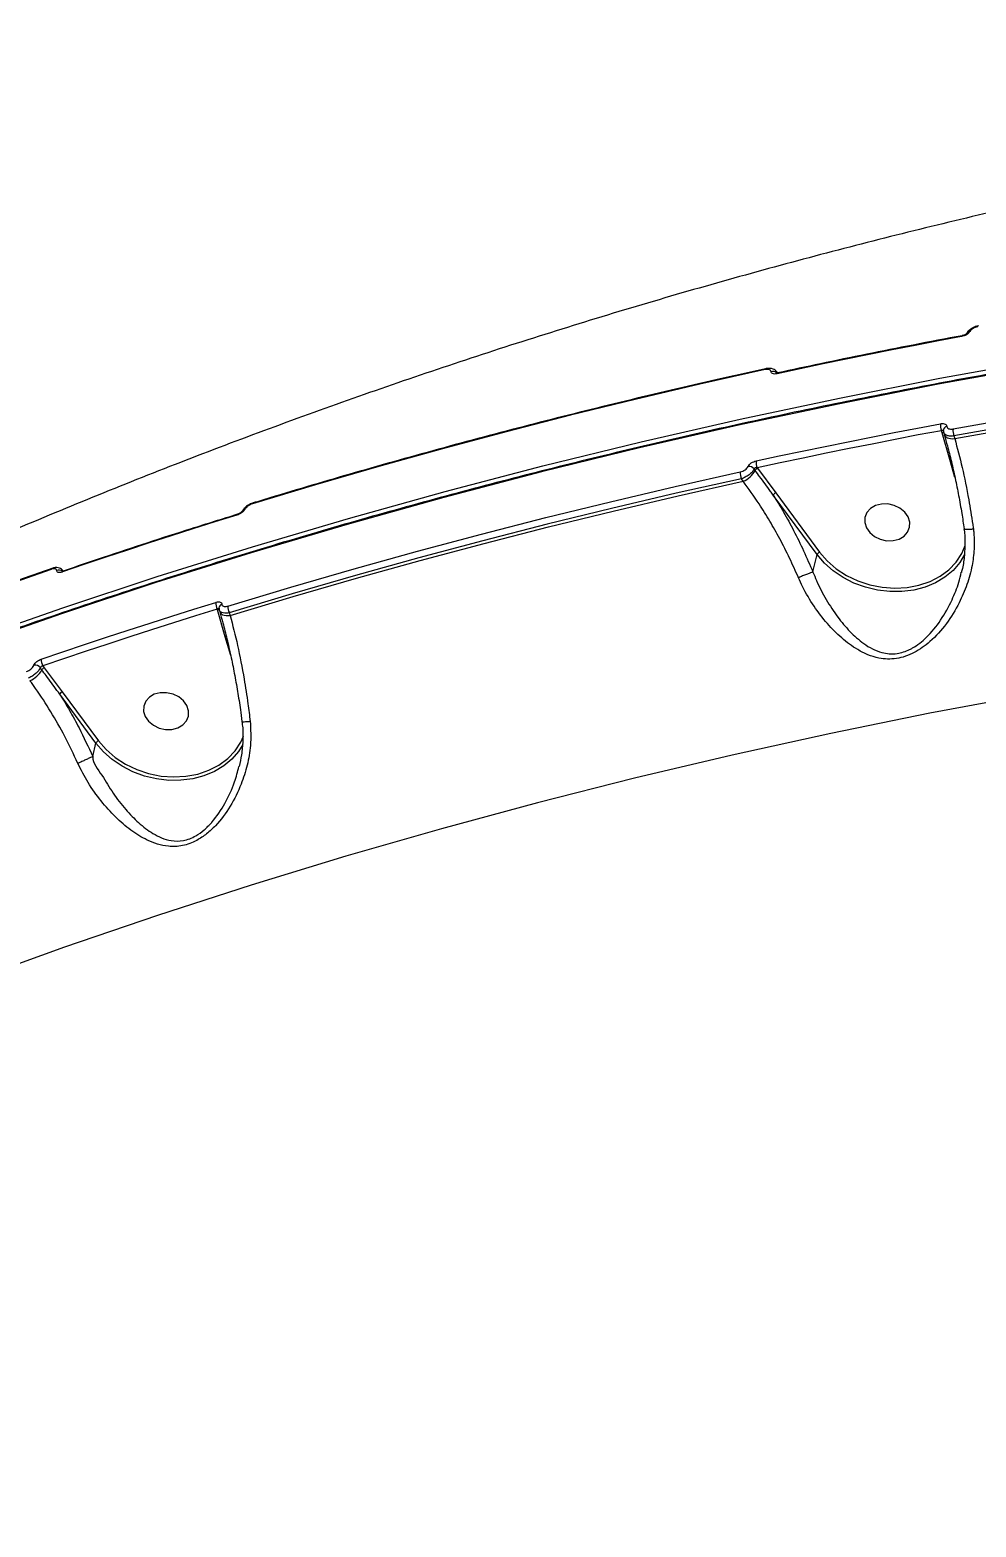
# Model space of a CAD drawing. Header units: millimetres. Extents: x -10374 to 11119, y -8221 to 9433.
# Drawn here: x -3177.2 to -2991.3, y -4716.8 to -4422.8 of the extents above; entities that cross this region are included whole.
import ezdxf

# ---------------------------------------------------------------- set-up
doc = ezdxf.new("R2010")
doc.units = ezdxf.units.MM
for name, color, linetype in [('DIKOM_ОБЪЕКТ', 7, 'Continuous'), ('DIKOM_РАЗМЕР_ЗОНА', 7, 'Continuous'), ('DIKOM_РАЗМЕР_ОБЪЕКТА', 7, 'Continuous')]:
    doc.layers.add(name, color=color, linetype=linetype)
doc.styles.add('style1', font='arial.ttf', dxfattribs={"width": 0.8})
doc.dimstyles.new('1-50', dxfattribs={"dimtxt": 300, "dimasz": 200, "dimexe": 100, "dimexo": 0, "dimgap": 100, "dimtad": 0, "dimdec": 0, "dimtxsty": 'style1', "dimcen": 0, "dimclrd": 7, "dimclre": 7, "dimadec": 1, "dimazin": 2, "dimtfac": 1, "dimtdec": 0, "dimtmove": 1, "dimatfit": 3, "dimfxl": 0, "dimlwd": 25, "dimlwe": 18, "dimarcsym": 0})

# ---------------------------------------------------------------- blocks, each defined once
blk = doc.blocks.new('*D16')
at = {"layer": 'Defpoints', "color": 0, "transparency": 16777216}
for p in [(-9045.1, 5161.67), (3694.49, 5161.67), (1813.16, -6719.94)]:
    blk.add_point(p, dxfattribs=at)
at = {"layer": 'DIKOM_РАЗМЕР_ОБЪЕКТА', "color": 7, "lineweight": 18, "transparency": 16777216}
for p, q in [((3694.49, 5161.67), (-9145.1, 5161.67)), ((1813.16, -6719.94), (-9145.1, -6719.94))]:
    blk.add_line(p, q, dxfattribs=at)
at = {"layer": 'DIKOM_РАЗМЕР_ОБЪЕКТА', "color": 7, "lineweight": 25, "transparency": 16777216}
for p, q in [((-9045.1, 4961.67), (-9045.1, -0.45)), ((-9045.1, -6519.94), (-9045.1, -1080.23))]:
    blk.add_line(p, q, dxfattribs=at)
at = {"layer": 'DIKOM_РАЗМЕР_ОБЪЕКТА', "color": 7, "transparency": 16777216}
for points in [[(-9078.43, 4961.67), (-9011.76, 4961.67), (-9045.1, 5161.67)], [(-9078.43, -6519.94), (-9011.76, -6519.94), (-9045.1, -6719.94)]]:
    blk.add_solid(points, dxfattribs=at)
at = {"layer": 'DIKOM_РАЗМЕР_ОБЪЕКТА', "color": 0, "transparency": 16777216, "insert": (-9045.1, -540.34), "char_height": 300, "attachment_point": 5, "rotation": 90, "style": 'style1'}
blk.add_mtext('11900', dxfattribs=at)
blk = doc.blocks.new('*D13')
at = {"layer": 'Defpoints', "color": 0, "transparency": 16777216}
for p in [(-10176.97, 7112.81), (3082.33, 7112.81), (2015.48, -8221.4)]:
    blk.add_point(p, dxfattribs=at)
at = {"layer": 'DIKOM_РАЗМЕР_ЗОНА', "color": 7, "lineweight": 18, "transparency": 16777216}
for p, q in [((3082.33, 7112.81), (-10276.97, 7112.81)), ((2015.48, -8221.4), (-10276.97, -8221.4))]:
    blk.add_line(p, q, dxfattribs=at)
at = {"layer": 'DIKOM_РАЗМЕР_ЗОНА', "color": 7, "lineweight": 25, "transparency": 16777216}
for p, q in [((-10176.97, 6912.81), (-10176.97, -14.41)), ((-10176.97, -8021.4), (-10176.97, -1094.19))]:
    blk.add_line(p, q, dxfattribs=at)
at = {"layer": 'DIKOM_РАЗМЕР_ЗОНА', "color": 7, "transparency": 16777216}
for points in [[(-10210.3, 6912.81), (-10143.64, 6912.81), (-10176.97, 7112.81)], [(-10210.3, -8021.4), (-10143.64, -8021.4), (-10176.97, -8221.4)]]:
    blk.add_solid(points, dxfattribs=at)
at = {"layer": 'DIKOM_РАЗМЕР_ЗОНА', "color": 0, "transparency": 16777216, "insert": (-10176.97, -554.3), "char_height": 300, "attachment_point": 5, "rotation": 90, "style": 'style1'}
blk.add_mtext('15300', dxfattribs=at)

msp = doc.modelspace()

# ---------------------------------------------------------------- linework, layer by layer
at = {"layer": 'DIKOM_ОБЪЕКТ', "color": 7, "linetype": 'Continuous', "lineweight": 15}
for p, q in [((-3030.27, -4490.24), (-3030.5, -4489.93)), ((-3030.5, -4489.94), (-3030.38, -4490.29)), ((-2997.98, -4501.93), (-2998.1, -4501.52)), ((-2996.49, -4507.15), (-2997.98, -4501.93)), ((-2997.68, -4501.84), (-2997.54, -4502.31)), ((-2997.54, -4502.31), (-2997.53, -4502.35)), ((-2995.65, -4502.55), (-2995.5, -4503.08)), ((-3034.7, -4509.33), (-3034.92, -4509.04)), ((-3034.3, -4508.81), (-3034.23, -4508.91)), ((-3034.23, -4508.91), (-3030.65, -4513.7)), ((-2995.45, -4510.7), (-2996.49, -4507.15)), ((-3037.05, -4511.45), (-3037.41, -4510.96)), ((-3022.54, -4525.84), (-3031.14, -4514.17)), ((-3030.65, -4513.7), (-3022.05, -4525.37)), ((-3023.37, -4529.26), (-3022.54, -4525.84)), ((-3172.86, -4528.57), (-3172.87, -4528.58)), ((-3170.64, -4529.05), (-3170.7, -4528.98)), ((-3140.33, -4536.67), (-3140.36, -4536.56)), ((-3138.81, -4542), (-3140.33, -4536.67)), ((-3139.98, -4536.72), (-3139.88, -4537.05)), ((-3139.88, -4537.05), (-3139.87, -4537.09)), ((-3138, -4537.28), (-3137.84, -4537.82)), ((-3137.73, -4545.65), (-3138.81, -4542)), ((-3174.82, -4548.49), (-3175.13, -4548.07)), ((-3174.62, -4547.7), (-3174.35, -4548.07)), ((-3174.35, -4548.07), (-3170.84, -4552.77)), ((-3164.2, -4562.91), (-3171.32, -4553.24)), ((-3170.84, -4552.77), (-3163.71, -4562.43)), ((-3164.83, -4565.5), (-3164.2, -4562.91))]:
    msp.add_line(p, q, dxfattribs=at)
at = {"layer": 'DIKOM_ОБЪЕКТ', "color": 7, "linetype": 'Continuous', "lineweight": 15, "flags": 128}
for points in [[(-2994.14, -4483.04), (-2998.69, -4483.9), (-3003.24, -4484.77), (-3007.77, -4485.66), (-3012.31, -4486.57), (-3016.83, -4487.49), (-3021.35, -4488.42), (-3025.86, -4489.37), (-3030.37, -4490.34)], [(-3362.39, -4621.46), (-3346, -4612.42), (-3329.38, -4603.64), (-3312.54, -4595.1), (-3295.5, -4586.83), (-3278.25, -4578.82), (-3260.79, -4571.06), (-3243.15, -4563.57), (-3225.31, -4556.35), (-3207.28, -4549.4), (-3189.08, -4542.72), (-3170.71, -4536.32), (-3152.16, -4530.18), (-3133.45, -4524.33), (-3114.59, -4518.75), (-3095.58, -4513.46), (-3076.42, -4508.44), (-3057.12, -4503.71), (-3037.68, -4499.27), (-3018.12, -4495.11), (-2998.44, -4491.24), (-2978.64, -4487.66)], [(-2995.83, -4501.19), (-2982.87, -4498.87), (-2969.87, -4496.66), (-2956.82, -4494.59), (-2943.73, -4492.63), (-2930.6, -4490.8), (-2917.43, -4489.1), (-2904.21, -4487.52), (-2890.96, -4486.07)], [(-2890.87, -4487.44), (-2904.11, -4488.89), (-2917.31, -4490.47), (-2930.48, -4492.17), (-2943.6, -4493.99), (-2956.68, -4495.95), (-2969.72, -4498.02), (-2982.71, -4500.22), (-2995.65, -4502.55)], [(-2995.5, -4503.08), (-2982.53, -4500.75), (-2969.51, -4498.54), (-2956.45, -4496.46), (-2943.34, -4494.51), (-2930.19, -4492.68), (-2917, -4490.97), (-2903.77, -4489.39), (-2890.5, -4487.94)], [(-2978.92, -4488.84), (-2998.72, -4492.42), (-3018.41, -4496.29), (-3037.97, -4500.45), (-3057.4, -4504.9), (-3076.7, -4509.62), (-3095.86, -4514.64), (-3114.88, -4519.93), (-3133.74, -4525.51), (-3152.45, -4531.36), (-3170.99, -4537.5), (-3189.37, -4543.9), (-3207.57, -4550.58), (-3225.59, -4557.53), (-3243.43, -4564.76), (-3261.08, -4572.24), (-3278.53, -4580), (-3295.78, -4588.01), (-3312.83, -4596.29), (-3329.66, -4604.82), (-3346.28, -4613.6), (-3362.68, -4622.64)], [(-3032.77, -4489.54), (-3045.56, -4492.41), (-3058.3, -4495.39), (-3070.98, -4498.5), (-3083.6, -4501.74), (-3096.15, -4505.09), (-3108.65, -4508.57), (-3121.08, -4512.16), (-3133.44, -4515.88)], [(-3034.51, -4507.46), (-3030, -4506.49), (-3025.49, -4505.54), (-3020.97, -4504.61), (-3016.45, -4503.69), (-3011.91, -4502.78), (-3007.38, -4501.89), (-3002.83, -4501.02), (-2998.28, -4500.16)], [(-2998.1, -4501.52), (-3002.65, -4502.37), (-3007.19, -4503.25), (-3011.73, -4504.14), (-3016.25, -4505.04), (-3020.78, -4505.96), (-3025.29, -4506.9), (-3029.8, -4507.85), (-3034.3, -4508.81)], [(-2997.71, -4501.65), (-2997.73, -4501.5), (-2997.73, -4501.49)], [(-2997.53, -4502.35), (-2997.52, -4502.36), (-2997.4, -4502.57), (-2997.21, -4502.75), (-2996.96, -4502.9), (-2996.65, -4503.01), (-2996.3, -4503.08), (-2995.91, -4503.1), (-2995.5, -4503.08)], [(-3138.29, -4535.95), (-3125.93, -4532.24), (-3113.5, -4528.64), (-3101.01, -4525.16), (-3088.45, -4521.81), (-3075.83, -4518.58), (-3063.15, -4515.47), (-3050.42, -4512.48), (-3037.62, -4509.62)], [(-3037.41, -4510.96), (-3050.2, -4513.82), (-3062.92, -4516.81), (-3075.59, -4519.91), (-3088.2, -4523.14), (-3100.74, -4526.5), (-3113.23, -4529.97), (-3125.65, -4533.56), (-3138, -4537.28)], [(-3137.84, -4537.82), (-3125.46, -4534.1), (-3113.02, -4530.49), (-3100.51, -4527.01), (-3087.94, -4523.65), (-3075.31, -4520.42), (-3062.61, -4517.3), (-3049.86, -4514.32), (-3037.05, -4511.45)], [(-3136.51, -4518.11), (-3140.83, -4519.45), (-3145.14, -4520.81), (-3149.44, -4522.18), (-3153.73, -4523.57), (-3158.01, -4524.97), (-3162.28, -4526.39), (-3166.55, -4527.82), (-3170.8, -4529.26)], [(-3004.66, -4518.44), (-3005.32, -4517.51), (-3006.26, -4516.73), (-3007.4, -4516.19), (-3008.65, -4515.91), (-3009.91, -4515.92), (-3011.07, -4516.23), (-3012.05, -4516.8), (-3012.76, -4517.59), (-3013.15, -4518.54), (-3013.18, -4519.56), (-3012.85, -4520.59), (-3012.19, -4521.52), (-3011.26, -4522.3), (-3010.12, -4522.84), (-3008.87, -4523.12), (-3007.61, -4523.11), (-3006.44, -4522.8), (-3005.46, -4522.23), (-3004.75, -4521.44), (-3004.37, -4520.49), (-3004.33, -4519.47), (-3004.66, -4518.44)], [(-3022.05, -4525.37), (-3020.56, -4527.08), (-3018.78, -4528.62), (-3016.75, -4529.93), (-3014.54, -4530.99), (-3012.19, -4531.78), (-3009.75, -4532.26), (-3007.29, -4532.44), (-3004.86, -4532.31), (-3002.53, -4531.87), (-3000.35, -4531.13), (-2998.37, -4530.11), (-2996.64, -4528.84), (-2995.21, -4527.33), (-2994.1, -4525.64), (-2993.42, -4524.04)], [(-2993.56, -4525.83), (-2994.52, -4527.43), (-2995.83, -4528.96), (-2997.43, -4530.28), (-2999.27, -4531.38), (-3001.32, -4532.23), (-3003.53, -4532.81), (-3005.86, -4533.1), (-3008.25, -4533.11), (-3010.65, -4532.83), (-3013.02, -4532.27), (-3015.29, -4531.44), (-3017.42, -4530.35), (-3019.37, -4529.04), (-3021.09, -4527.52), (-3022.54, -4525.84)], [(-3173, -4528.75), (-3185, -4532.95), (-3196.94, -4537.27), (-3208.79, -4541.71), (-3220.57, -4546.27), (-3232.28, -4550.93), (-3243.9, -4555.72), (-3255.44, -4560.62), (-3266.89, -4565.63)], [(-3174.94, -4546.38), (-3170.69, -4544.94), (-3166.42, -4543.51), (-3162.15, -4542.09), (-3157.87, -4540.69), (-3153.58, -4539.3), (-3149.28, -4537.93), (-3144.97, -4536.57), (-3140.65, -4535.23)], [(-3140.36, -4536.56), (-3144.67, -4537.9), (-3148.98, -4539.26), (-3153.27, -4540.63), (-3157.56, -4542.01), (-3161.84, -4543.41), (-3166.11, -4544.83), (-3170.37, -4546.26), (-3174.62, -4547.7)], [(-3140.01, -4536.53), (-3140.03, -4536.4), (-3140.04, -4536.37)], [(-3139.87, -4537.09), (-3139.87, -4537.1), (-3139.75, -4537.31), (-3139.56, -4537.5), (-3139.31, -4537.65), (-3139, -4537.76), (-3138.64, -4537.82), (-3138.25, -4537.84), (-3137.84, -4537.82)], [(-2980.85, -4553.37), (-3000.42, -4557.02), (-3019.87, -4560.97), (-3039.19, -4565.22), (-3058.38, -4569.75), (-3077.43, -4574.57), (-3096.34, -4579.68), (-3115.1, -4585.08), (-3133.7, -4590.76), (-3152.13, -4596.72), (-3170.4, -4602.96), (-3188.49, -4609.48), (-3206.41, -4616.28), (-3224.13, -4623.35), (-3241.67, -4630.7), (-3259.01, -4638.31), (-3276.14, -4646.19), (-3293.07, -4654.33)], [(-3146.32, -4555.51), (-3146.98, -4554.57), (-3147.92, -4553.8), (-3149.06, -4553.25), (-3150.31, -4552.97), (-3151.57, -4552.99), (-3152.74, -4553.29), (-3153.71, -4553.86), (-3154.43, -4554.65), (-3154.81, -4555.6), (-3154.84, -4556.63), (-3154.52, -4557.65), (-3153.86, -4558.59), (-3152.92, -4559.36), (-3151.78, -4559.91), (-3150.53, -4560.19), (-3149.27, -4560.17), (-3148.1, -4559.87), (-3147.13, -4559.3), (-3146.41, -4558.5), (-3146.03, -4557.56), (-3146, -4556.53), (-3146.32, -4555.51)], [(-3163.71, -4562.43), (-3162.22, -4564.15), (-3160.44, -4565.68), (-3158.42, -4566.99), (-3156.2, -4568.06), (-3153.85, -4568.84), (-3151.41, -4569.33), (-3148.95, -4569.51), (-3146.52, -4569.38), (-3144.19, -4568.94), (-3142.01, -4568.2), (-3140.03, -4567.18), (-3138.31, -4565.9), (-3136.87, -4564.4), (-3135.76, -4562.71), (-3135.23, -4561.51)], [(-3135.35, -4563.15), (-3136.19, -4564.5), (-3137.5, -4566.02), (-3139.09, -4567.35), (-3140.93, -4568.45), (-3142.98, -4569.29), (-3145.19, -4569.87), (-3147.52, -4570.17), (-3149.91, -4570.18), (-3152.31, -4569.9), (-3154.68, -4569.33), (-3156.95, -4568.5), (-3159.08, -4567.42), (-3161.03, -4566.1), (-3162.75, -4564.59), (-3164.2, -4562.91)]]:
    msp.add_lwpolyline(points, dxfattribs=at)
at = {"layer": 'DIKOM_ОБЪЕКТ', "color": 7, "linetype": 'Continuous', "lineweight": 15}
for centre, radius, start, end in [((-2993.93, -4483.06), 0.208, 112.7062, 175.1271), ((-2992.53, -4482.78), 0.704, 92.2428, 147.7177), ((-3032.56, -4489.56), 0.21, 114.109, 174.1806), ((-3031.23, -4491.01), 1.12, 51.0886, 107.4763), ((-3030.16, -4490.36), 0.209, 112.2966, 174.8706), ((-2995.58, -4500.5), 2.72, 172.856, 201.9586), ((-2997.89, -4502.38), 0.465, 55.4874, 101.3453), ((-2996.87, -4501.52), 0.869, 102.5105, 177.591), ((-2993.1, -4501.53), 2.75, 173.0046, 201.7668), ((-3038.89, -4507.05), 4.77, 292.613, 331.3665), ((-3035.95, -4509.84), 1.31, 37.9145, 94.9364), ((-3033.87, -4509.79), 0.95, 112.5597, 151.4533), ((-3031.95, -4507.76), 2.57, 173.3186, 204.1008), ((-2996.41, -4507.78), 0.634, 75.8856, 97.4221), ((-3035.07, -4509.9), 2.57, 173.5395, 204.2485), ((-3030.33, -4514.52), 0.877, 111.3742, 157.0662), ((-3136.29, -4518.14), 0.224, 112.7353, 172.2474), ((-3134.87, -4517.64), 0.656, 99.4221, 151.7082), ((-3133.22, -4515.91), 0.222, 113.3978, 171.8798), ((-3021.73, -4526.18), 0.876, 111.3396, 157.1008), ((-3172.76, -4528.79), 0.234, 117.7371, 170.5167), ((-3171.45, -4530.03), 1.13, 54.6299, 113.462), ((-3170.57, -4529.29), 0.229, 114.5243, 171.7359), ((-3138.45, -4535.44), 2.22, 174.6577, 210.3651), ((-3139.19, -4536.39), 0.846, 109.5366, 178.5763), ((-3140.23, -4537.11), 0.45, 54.7034, 101.9944), ((-3136.08, -4536.16), 2.22, 174.736, 210.2604), ((-3138.72, -4542.61), 0.623, 75.3395, 97.6211), ((-3176.15, -4548.88), 1.31, 38.5886, 100.6878), ((-3172.84, -4546.57), 2.11, 174.9982, 212.5521), ((-3179, -4546.21), 4.77, 292.5844, 331.3721), ((-3173.99, -4548.94), 0.944, 112.4228, 151.5901), ((-3170.52, -4553.59), 0.876, 111.3396, 157.1008), ((-3163.39, -4563.25), 0.877, 111.3515, 157.0602)]:
    msp.add_arc(centre, radius, start, end, dxfattribs=at)
for points, knots in [([(-2784.08, -4428.4), (-2785.81, -4428.51), (-2793.95, -4429.04), (-2808.47, -4430.19), (-2827.6, -4431.95), (-2846.68, -4434.01), (-2865.7, -4436.34), (-2884.65, -4438.96), (-2903.53, -4441.86), (-2922.33, -4445.04), (-2941.05, -4448.5), (-2959.69, -4452.24), (-2978.23, -4456.26), (-2996.67, -4460.55), (-3015.01, -4465.12), (-3033.23, -4469.97), (-3051.35, -4475.09), (-3069.34, -4480.49), (-3087.21, -4486.16), (-3104.94, -4492.1), (-3122.54, -4498.3), (-3140, -4504.78), (-3157.31, -4511.52), (-3174.46, -4518.52), (-3191.46, -4525.79), (-3208.3, -4533.31), (-3224.97, -4541.1), (-3236.65, -4546.76), (-3242.77, -4549.84), (-3243.44, -4550.17)], [0, 0, 0, 0, 0.01071, 0.05027, 0.089831, 0.129388, 0.168935, 0.208472, 0.248001, 0.287521, 0.327026, 0.366518, 0.405997, 0.445458, 0.4849, 0.524323, 0.563727, 0.603105, 0.64246, 0.681789, 0.721089, 0.760359, 0.799598, 0.838803, 0.877973, 0.917105, 0.956197, 0.995249, 1, 1, 1, 1]), ([(-2775.76, -4468.92), (-2779.13, -4469), (-2788.88, -4469.26), (-2804.99, -4469.88), (-2824.08, -4470.86), (-2843.1, -4472.1), (-2862.07, -4473.59), (-2880.98, -4475.33), (-2899.81, -4477.33), (-2918.58, -4479.58), (-2937.26, -4482.08), (-2955.86, -4484.84), (-2974.37, -4487.84), (-2992.78, -4491.1), (-3011.1, -4494.61), (-3029.31, -4498.36), (-3047.42, -4502.36), (-3065.41, -4506.61), (-3083.29, -4511.1), (-3101.04, -4515.84), (-3118.67, -4520.82), (-3136.16, -4526.05), (-3153.52, -4531.51), (-3170.74, -4537.21), (-3187.81, -4543.15), (-3204.74, -4549.33), (-3221.51, -4555.74), (-3238.12, -4562.38), (-3254.57, -4569.25), (-3270.85, -4576.36), (-3286.97, -4583.69), (-3302.9, -4591.24), (-3318.66, -4599.02), (-3334.23, -4607.02), (-3348.87, -4614.82), (-3358.24, -4620.05), (-3362.55, -4622.45)], [0, 0, 0, 0, 0.015772, 0.04573, 0.075689, 0.105649, 0.135609, 0.165567, 0.195527, 0.225486, 0.255445, 0.285405, 0.315363, 0.345323, 0.375282, 0.405242, 0.4352, 0.465159, 0.495118, 0.525077, 0.555036, 0.584996, 0.614955, 0.644914, 0.674872, 0.704831, 0.734791, 0.764749, 0.794708, 0.824666, 0.854625, 0.884583, 0.914541, 0.9445, 0.974457, 1, 1, 1, 1]), ([(-2994.01, -4482.87), (-2997.23, -4483.47), (-3006.56, -4485.24), (-3018.63, -4487.68), (-3027.46, -4489.57), (-3030.24, -4490.16)], [0, 0, 0, 0, 0.265107, 0.768712, 1, 1, 1, 1]), ([(-2992.56, -4482.08), (-2992.57, -4482.09), (-2992.63, -4482.21), (-2992.82, -4482.42), (-2993.19, -4482.7), (-2993.66, -4482.92), (-2993.98, -4483), (-2994.14, -4483.04)], [0, 0, 0, 0, 0.038566, 0.278142, 0.51819, 0.759035, 1, 1, 1, 1]), ([(-2993.13, -4482.42), (-2993.13, -4482.42), (-2993.14, -4482.43), (-2993.2, -4482.49), (-2993.31, -4482.58), (-2993.49, -4482.69), (-2993.71, -4482.79), (-2993.91, -4482.85), (-2994, -4482.86), (-2994.01, -4482.86)], [0, 0, 0, 0, 0.113928, 0.238838, 0.399979, 0.56224, 0.753649, 0.95864, 1, 1, 1, 1]), ([(-2990.85, -4480.96), (-2990.89, -4480.96), (-2991.21, -4481.01), (-2991.83, -4481.24), (-2992.54, -4481.69), (-2992.99, -4482.1), (-2993.1, -4482.38), (-2993.11, -4482.43)], [0, 0, 0, 0, 0.043296, 0.342411, 0.648869, 0.941269, 1, 1, 1, 1]), ([(-2990.97, -4481.12), (-2991.13, -4481.16), (-2991.46, -4481.24), (-2991.92, -4481.46), (-2992.3, -4481.73), (-2992.49, -4481.95), (-2992.55, -4482.06), (-2992.56, -4482.08)], [0, 0, 0, 0, 0.240449, 0.481598, 0.72154, 0.961221, 1, 1, 1, 1]), ([(-3032.64, -4489.37), (-3035.82, -4490.07), (-3045.03, -4492.11), (-3060.19, -4495.67), (-3078.08, -4500.12), (-3095.85, -4504.83), (-3113.18, -4509.69), (-3125.64, -4513.37), (-3132.22, -4515.38), (-3133.31, -4515.71)], [0, 0, 0, 0, 0.093006, 0.269695, 0.446379, 0.623058, 0.799747, 0.967129, 1, 1, 1, 1]), ([(-3031.57, -4489.94), (-3031.59, -4489.86), (-3031.62, -4489.69), (-3031.85, -4489.54), (-3032.21, -4489.47), (-3032.54, -4489.5), (-3032.73, -4489.54), (-3032.77, -4489.54)], [0, 0, 0, 0, 0.234158, 0.468042, 0.703992, 0.945171, 1, 1, 1, 1]), ([(-3030.51, -4489.95), (-3030.59, -4489.85), (-3030.77, -4489.61), (-3031.21, -4489.38), (-3031.8, -4489.28), (-3032.3, -4489.28), (-3032.6, -4489.37), (-3032.64, -4489.38)], [0, 0, 0, 0, 0.160912, 0.379854, 0.635863, 0.946372, 1, 1, 1, 1]), ([(-3030.37, -4490.34), (-3030.41, -4490.35), (-3030.6, -4490.39), (-3030.93, -4490.41), (-3031.29, -4490.34), (-3031.53, -4490.18), (-3031.56, -4490.02), (-3031.57, -4489.94)], [0, 0, 0, 0, 0.055661, 0.296966, 0.532606, 0.766269, 1, 1, 1, 1]), ([(-3030.24, -4490.16), (-3030.28, -4490.17), (-3030.38, -4490.19), (-3030.5, -4490.2), (-3030.58, -4490.19), (-3030.58, -4490.19), (-3030.58, -4490.19)], [0, 0, 0, 0, 0.209009, 0.538956, 0.833639, 1, 1, 1, 1]), ([(-2998.28, -4500.16), (-2998.25, -4500.15), (-2998.07, -4500.12), (-2997.74, -4500.11), (-2997.37, -4500.21), (-2997.11, -4500.39), (-2997.07, -4500.58), (-2997.05, -4500.67)], [0, 0, 0, 0, 0.042327, 0.282417, 0.521609, 0.760753, 1, 1, 1, 1]), ([(-2997.74, -4501.56), (-2997.76, -4501.53), (-2997.81, -4501.49), (-2997.93, -4501.48), (-2998.04, -4501.49), (-2998.09, -4501.51), (-2998.1, -4501.52)], [0, 0, 0, 0, 0.310484, 0.624524, 0.943081, 1, 1, 1, 1]), ([(-2997.71, -4501.49), (-2997.72, -4501.54), (-2997.73, -4501.66), (-2997.68, -4501.77), (-2997.65, -4501.83)], [0, 0, 0, 0, 0.436078, 1, 1, 1, 1]), ([(-2995.65, -4502.55), (-2995.7, -4502.55), (-2996.01, -4502.6), (-2996.56, -4502.6), (-2997.18, -4502.43), (-2997.56, -4502.16), (-2997.62, -4501.92), (-2997.64, -4501.83)], [0, 0, 0, 0, 0.046842, 0.312897, 0.578537, 0.844186, 1, 1, 1, 1]), ([(-2997.55, -4502.35), (-2997.34, -4503.06), (-2996.86, -4504.74), (-2996.14, -4507.59), (-2995.4, -4510.85), (-2994.72, -4514.25), (-2994.13, -4517.57), (-2993.8, -4519.78), (-2993.65, -4520.79)], [0, 0, 0, 0, 0.131191, 0.309161, 0.488367, 0.668172, 0.847928, 1, 1, 1, 1]), ([(-2997.05, -4500.67), (-2997.03, -4500.77), (-2996.99, -4500.95), (-2996.74, -4501.15), (-2996.37, -4501.24), (-2996.04, -4501.23), (-2995.85, -4501.2), (-2995.83, -4501.19)], [0, 0, 0, 0, 0.239368, 0.478674, 0.717972, 0.957771, 1, 1, 1, 1]), ([(-2995.5, -4503.08), (-2995, -4504.93), (-2993.99, -4508.68), (-2992.83, -4514.47), (-2992.16, -4518.59), (-2991.89, -4520.52), (-2991.84, -4520.81)], [0, 0, 0, 0, 0.343513, 0.696945, 0.95453, 1, 1, 1, 1]), ([(-3037.62, -4509.62), (-3037.46, -4509.57), (-3037.13, -4509.48), (-3036.67, -4509.22), (-3036.3, -4508.91), (-3036.13, -4508.67), (-3036.07, -4508.55), (-3036.07, -4508.54)], [0, 0, 0, 0, 0.245791, 0.491739, 0.734412, 0.971497, 1, 1, 1, 1]), ([(-3034.92, -4509.04), (-3034.93, -4509.06), (-3035.02, -4509.26), (-3035.29, -4509.66), (-3035.89, -4510.21), (-3036.63, -4510.68), (-3037.15, -4510.87), (-3037.41, -4510.96)], [0, 0, 0, 0, 0.028599, 0.267073, 0.510093, 0.755693, 1, 1, 1, 1]), ([(-3036.07, -4508.54), (-3036.06, -4508.52), (-3036.01, -4508.4), (-3035.84, -4508.16), (-3035.47, -4507.85), (-3035, -4507.6), (-3034.67, -4507.5), (-3034.51, -4507.46)], [0, 0, 0, 0, 0.027835, 0.265057, 0.507642, 0.754069, 1, 1, 1, 1]), ([(-3034.3, -4508.81), (-3034.37, -4508.81), (-3034.5, -4508.8), (-3034.69, -4508.84), (-3034.83, -4508.92), (-3034.89, -4508.98), (-3034.91, -4509.02), (-3034.92, -4509.03), (-3034.92, -4509.04)], [0, 0, 0, 0, 0.263352, 0.516423, 0.751866, 0.941084, 0.974189, 1, 1, 1, 1]), ([(-3031.14, -4514.17), (-3031.32, -4513.93), (-3032.2, -4512.7), (-3033.4, -4511.09), (-3034.41, -4509.73), (-3034.7, -4509.33)], [0, 0, 0, 0, 0.150386, 0.752168, 1, 1, 1, 1]), ([(-3026.2, -4530.4), (-3026.77, -4529.11), (-3027.92, -4526.52), (-3029.82, -4522.79), (-3031.82, -4519.24), (-3034.2, -4515.38), (-3036, -4512.91), (-3037.05, -4511.45)], [0, 0, 0, 0, 0.187287, 0.376547, 0.556996, 0.739194, 1, 1, 1, 1]), ([(-3031.14, -4514.17), (-3030.46, -4515.29), (-3029.08, -4517.53), (-3027.09, -4521.2), (-3025.15, -4525.11), (-3023.96, -4527.87), (-3023.37, -4529.26)], [0, 0, 0, 0, 0.238055, 0.478162, 0.737718, 1, 1, 1, 1]), ([(-3136.38, -4517.94), (-3139.43, -4518.89), (-3148.28, -4521.64), (-3159.7, -4525.37), (-3168.04, -4528.2), (-3170.67, -4529.09)], [0, 0, 0, 0, 0.265109, 0.768691, 1, 1, 1, 1]), ([(-3134.98, -4516.99), (-3134.98, -4517.01), (-3135.04, -4517.12), (-3135.22, -4517.35), (-3135.58, -4517.66), (-3136.04, -4517.94), (-3136.36, -4518.05), (-3136.51, -4518.11)], [0, 0, 0, 0, 0.027914, 0.265092, 0.50759, 0.753782, 1, 1, 1, 1]), ([(-3135.44, -4517.33), (-3135.44, -4517.33), (-3135.44, -4517.31), (-3135.45, -4517.35), (-3135.52, -4517.43), (-3135.64, -4517.54), (-3135.83, -4517.68), (-3136.06, -4517.81), (-3136.27, -4517.9), (-3136.36, -4517.93), (-3136.38, -4517.93)], [0, 0, 0, 0, 0.003651, 0.129611, 0.247941, 0.396181, 0.554436, 0.745291, 0.951347, 1, 1, 1, 1]), ([(-3133.31, -4515.72), (-3133.35, -4515.73), (-3133.66, -4515.81), (-3134.24, -4516.1), (-3134.98, -4516.63), (-3135.28, -4517.09), (-3135.44, -4517.32)], [0, 0, 0, 0, 0.04589, 0.355838, 0.668323, 1, 1, 1, 1]), ([(-3133.44, -4515.88), (-3133.6, -4515.94), (-3133.91, -4516.05), (-3134.37, -4516.33), (-3134.74, -4516.64), (-3134.91, -4516.87), (-3134.97, -4516.98), (-3134.98, -4516.99)], [0, 0, 0, 0, 0.245634, 0.491656, 0.734271, 0.97154, 1, 1, 1, 1]), ([(-2991.84, -4520.81), (-2991.81, -4521.08), (-2991.65, -4522.4), (-2991.63, -4524.81), (-2992.06, -4528.22), (-2993.03, -4531.77), (-2994.68, -4535.63), (-2997.02, -4539.49), (-3000.02, -4542.83), (-3002.88, -4544.89), (-3005.17, -4545.87), (-3006.94, -4546.32), (-3008.71, -4546.41), (-3010.61, -4546.19), (-3012.58, -4545.57), (-3015.06, -4544.31), (-3017.75, -4542.31), (-3020.6, -4539.42), (-3023.2, -4536.04), (-3025.04, -4532.93), (-3025.93, -4530.99), (-3026.2, -4530.4)], [0, 0, 0, 0, 0.013456, 0.066324, 0.119234, 0.183277, 0.247354, 0.326479, 0.405373, 0.46786, 0.499099, 0.530306, 0.561442, 0.592623, 0.634509, 0.67649, 0.748083, 0.819759, 0.89396, 0.968063, 1, 1, 1, 1]), ([(-2993.7, -4520.8), (-2993.69, -4520.85), (-2993.53, -4521.7), (-2993.46, -4523.43), (-2993.56, -4526), (-2993.82, -4527.99), (-2994.12, -4529.09), (-2994.19, -4529.34)], [0, 0, 0, 0, 0.015485, 0.304126, 0.603973, 0.911274, 1, 1, 1, 1]), ([(-2993.62, -4520.79), (-2993.62, -4520.79), (-2993.65, -4520.83), (-2993.43, -4520.87), (-2992.97, -4520.89), (-2992.42, -4520.86), (-2992.03, -4520.83), (-2991.89, -4520.82), (-2991.84, -4520.81)], [0, 0, 0, 0, 0.040768, 0.31214, 0.583546, 0.854706, 0.955255, 1, 1, 1, 1]), ([(-3172.86, -4528.57), (-3175.86, -4529.61), (-3184.55, -4532.63), (-3198.82, -4537.8), (-3215.62, -4544.16), (-3232.26, -4550.76), (-3248.45, -4557.47), (-3259.91, -4562.42), (-3265.9, -4565.07), (-3266.76, -4565.46)], [0, 0, 0, 0, 0.093439, 0.270936, 0.448437, 0.625936, 0.803434, 0.971587, 1, 1, 1, 1]), ([(-3171.9, -4529), (-3171.91, -4528.92), (-3171.94, -4528.77), (-3172.16, -4528.64), (-3172.49, -4528.62), (-3172.8, -4528.68), (-3172.97, -4528.74), (-3173, -4528.75)], [0, 0, 0, 0, 0.239373, 0.478594, 0.717966, 0.957723, 1, 1, 1, 1]), ([(-3170.72, -4529), (-3170.79, -4528.89), (-3170.96, -4528.66), (-3171.39, -4528.46), (-3171.92, -4528.38), (-3172.42, -4528.42), (-3172.75, -4528.55), (-3172.87, -4528.6)], [0, 0, 0, 0, 0.156613, 0.358782, 0.580121, 0.856976, 1, 1, 1, 1]), ([(-3170.8, -4529.26), (-3170.83, -4529.27), (-3171, -4529.33), (-3171.31, -4529.39), (-3171.64, -4529.36), (-3171.86, -4529.24), (-3171.89, -4529.08), (-3171.9, -4529)], [0, 0, 0, 0, 0.042702, 0.282519, 0.521573, 0.760713, 1, 1, 1, 1]), ([(-3170.67, -4529.08), (-3170.7, -4529.09), (-3170.79, -4529.13), (-3170.89, -4529.14), (-3170.95, -4529.14), (-3170.94, -4529.15), (-3170.94, -4529.15)], [0, 0, 0, 0, 0.227436, 0.581026, 0.90243, 1, 1, 1, 1]), ([(-3023.37, -4529.26), (-3023.5, -4529.31), (-3023.77, -4529.41), (-3024.43, -4529.66), (-3025.18, -4529.97), (-3025.75, -4530.21), (-3026.08, -4530.35), (-3026.16, -4530.38), (-3026.2, -4530.4)], [0, 0, 0, 0, 0.231723, 0.463286, 0.694767, 0.926413, 0.961121, 1, 1, 1, 1]), ([(-3023.37, -4529.26), (-3023.37, -4529.26), (-3023.37, -4529.26), (-3023.37, -4529.26), (-3023.37, -4529.26)], [0, 0, 0, 0, 0.624391, 1, 1, 1, 1]), ([(-3023.37, -4529.26), (-3023.37, -4529.27), (-3023.12, -4529.83), (-3022.39, -4531.72), (-3020.77, -4534.75), (-3018.58, -4538.1), (-3016.13, -4541.02), (-3013.84, -4543.07), (-3011.7, -4544.41), (-3010.02, -4545.08), (-3008.36, -4545.37), (-3006.52, -4545.32), (-3004.94, -4544.81), (-3002.98, -4543.77), (-3000.73, -4541.98), (-2998.12, -4538.74), (-2996.09, -4535.02), (-2994.79, -4531.84), (-2994.37, -4529.98), (-2994.22, -4529.33)], [0, 0, 0, 0, 0.000049, 0.038501, 0.127192, 0.218335, 0.303074, 0.389646, 0.437366, 0.486143, 0.519886, 0.554955, 0.609791, 0.623288, 0.694097, 0.786054, 0.881582, 0.958554, 1, 1, 1, 1]), ([(-3140.65, -4535.23), (-3140.62, -4535.22), (-3140.43, -4535.17), (-3140.11, -4535.12), (-3139.77, -4535.17), (-3139.53, -4535.33), (-3139.49, -4535.5), (-3139.47, -4535.59)], [0, 0, 0, 0, 0.055885, 0.296813, 0.532662, 0.766241, 1, 1, 1, 1]), ([(-3139.47, -4535.59), (-3139.45, -4535.68), (-3139.42, -4535.85), (-3139.18, -4536.01), (-3138.83, -4536.06), (-3138.51, -4536.02), (-3138.33, -4535.96), (-3138.29, -4535.95)], [0, 0, 0, 0, 0.23415, 0.468069, 0.704054, 0.944686, 1, 1, 1, 1]), ([(-3140.03, -4536.46), (-3140.05, -4536.45), (-3140.1, -4536.43), (-3140.2, -4536.46), (-3140.29, -4536.51), (-3140.35, -4536.55), (-3140.36, -4536.56)], [0, 0, 0, 0, 0.288621, 0.595469, 0.922443, 1, 1, 1, 1]), ([(-3140.02, -4536.37), (-3140.02, -4536.41), (-3140.04, -4536.53), (-3139.99, -4536.64), (-3139.96, -4536.71)], [0, 0, 0, 0, 0.404963, 1, 1, 1, 1]), ([(-3138, -4537.28), (-3138.06, -4537.29), (-3138.37, -4537.36), (-3138.92, -4537.39), (-3139.51, -4537.26), (-3139.87, -4537.02), (-3139.93, -4536.79), (-3139.95, -4536.7)], [0, 0, 0, 0, 0.060687, 0.3261, 0.587091, 0.846832, 1, 1, 1, 1]), ([(-3139.89, -4537.09), (-3139.69, -4537.8), (-3139.19, -4539.5), (-3138.47, -4542.38), (-3137.71, -4545.69), (-3137.01, -4549.14), (-3136.38, -4552.69), (-3135.88, -4555.86), (-3135.62, -4557.86), (-3135.52, -4558.64)], [0, 0, 0, 0, 0.113395, 0.269883, 0.427313, 0.58516, 0.742802, 0.89985, 1, 1, 1, 1]), ([(-3137.84, -4537.82), (-3137.34, -4539.74), (-3136.33, -4543.64), (-3135.18, -4549.59), (-3134.39, -4554.63), (-3134.04, -4557.43), (-3133.9, -4558.58)], [0, 0, 0, 0, 0.307256, 0.623311, 0.84635, 1, 1, 1, 1]), ([(-3177.85, -4548.82), (-3177.7, -4548.76), (-3177.4, -4548.63), (-3176.97, -4548.34), (-3176.63, -4548), (-3176.46, -4547.74), (-3176.4, -4547.62), (-3176.4, -4547.6)], [0, 0, 0, 0, 0.240611, 0.481493, 0.721627, 0.96113, 1, 1, 1, 1]), ([(-3176.4, -4547.6), (-3176.39, -4547.58), (-3176.33, -4547.45), (-3176.17, -4547.2), (-3175.82, -4546.86), (-3175.39, -4546.56), (-3175.09, -4546.44), (-3174.94, -4546.38)], [0, 0, 0, 0, 0.038608, 0.277903, 0.518404, 0.758967, 1, 1, 1, 1]), ([(-3175.13, -4548.07), (-3175.14, -4548.1), (-3175.23, -4548.31), (-3175.52, -4548.73), (-3176.09, -4549.3), (-3176.79, -4549.81), (-3177.28, -4550.02), (-3177.52, -4550.13)], [0, 0, 0, 0, 0.038714, 0.278372, 0.518753, 0.759593, 1, 1, 1, 1]), ([(-3174.62, -4547.7), (-3174.67, -4547.71), (-3174.78, -4547.74), (-3174.94, -4547.83), (-3175.06, -4547.93), (-3175.11, -4548.02), (-3175.13, -4548.06), (-3175.13, -4548.07)], [0, 0, 0, 0, 0.244399, 0.486334, 0.724683, 0.961691, 1, 1, 1, 1]), ([(-3171.32, -4553.24), (-3171.5, -4553), (-3172.39, -4551.77), (-3173.56, -4550.19), (-3174.55, -4548.86), (-3174.82, -4548.49)], [0, 0, 0, 0, 0.153279, 0.7666, 1, 1, 1, 1]), ([(-3167.76, -4566.84), (-3168.6, -4565.06), (-3170.24, -4561.57), (-3173.05, -4556.64), (-3175.39, -4553.04), (-3176.8, -4551.12), (-3177.17, -4550.61)], [0, 0, 0, 0, 0.302887, 0.594448, 0.892017, 1, 1, 1, 1]), ([(-3171.32, -4553.24), (-3170.67, -4554.31), (-3169.36, -4556.46), (-3167.14, -4560.53), (-3165.71, -4563.61), (-3164.83, -4565.5)], [0, 0, 0, 0, 0.277464, 0.557295, 1, 1, 1, 1]), ([(-3133.9, -4558.58), (-3133.82, -4560.17), (-3133.68, -4563.06), (-3134.43, -4567.22), (-3135.7, -4571.25), (-3137.7, -4575.32), (-3140.1, -4578.57), (-3142.43, -4580.73), (-3144.59, -4582.19), (-3147.19, -4583.15), (-3149.83, -4583.25), (-3152.14, -4582.76), (-3154.63, -4581.76), (-3157.4, -4580.03), (-3160.41, -4577.43), (-3163.23, -4574.3), (-3165.79, -4570.75), (-3167.12, -4568.12), (-3167.76, -4566.84)], [0, 0, 0, 0, 0.078546, 0.143055, 0.207599, 0.287211, 0.366544, 0.405747, 0.44485, 0.497448, 0.549692, 0.59227, 0.634931, 0.707296, 0.779731, 0.854483, 0.92914, 1, 1, 1, 1]), ([(-3135.53, -4558.64), (-3135.47, -4559.05), (-3135.3, -4560.32), (-3135.32, -4562.5), (-3135.54, -4565.04), (-3135.92, -4566.69), (-3136.09, -4567.45)], [0, 0, 0, 0, 0.140972, 0.431174, 0.735478, 1, 1, 1, 1]), ([(-3135.48, -4558.63), (-3135.49, -4558.64), (-3135.52, -4558.66), (-3135.31, -4558.67), (-3134.85, -4558.66), (-3134.35, -4558.62), (-3134.02, -4558.59), (-3133.94, -4558.58), (-3133.9, -4558.58)], [0, 0, 0, 0, 0.055528, 0.340256, 0.624927, 0.909581, 0.95211, 1, 1, 1, 1]), ([(-3164.83, -4565.5), (-3164.96, -4565.57), (-3165.22, -4565.69), (-3165.86, -4565.99), (-3166.6, -4566.32), (-3167.22, -4566.6), (-3167.6, -4566.77), (-3167.72, -4566.82), (-3167.76, -4566.84)], [0, 0, 0, 0, 0.220545, 0.441059, 0.661487, 0.881874, 0.963468, 1, 1, 1, 1]), ([(-3164.83, -4565.5), (-3164.83, -4565.5), (-3164.83, -4565.5), (-3164.83, -4565.5), (-3164.83, -4565.5)], [0, 0, 0, 0, 0.708726, 1, 1, 1, 1]), ([(-3164.83, -4565.5), (-3164.83, -4565.5), (-3164.83, -4566.87), (-3162.8, -4569.23), (-3160.93, -4572.8), (-3158.42, -4575.91), (-3155.84, -4578.58), (-3153.48, -4580.4), (-3151.32, -4581.52), (-3149.35, -4582.12), (-3147.04, -4582.15), (-3144.76, -4581.28), (-3142.91, -4579.94), (-3141.91, -4578.94), (-3140.44, -4577.27), (-3138.74, -4574.7), (-3137.03, -4570.98), (-3136.37, -4568.47), (-3136.1, -4567.45)], [0, 0, 0, 0, 0.000035, 0.085749, 0.17548, 0.267758, 0.353836, 0.441794, 0.490579, 0.540425, 0.598499, 0.656148, 0.698314, 0.742355, 0.744613, 0.837263, 0.933768, 1, 1, 1, 1]), ([(-3363.01, -4623.11), (-3363.24, -4624.01), (-3364.02, -4627.2), (-3365.16, -4632.89), (-3366.43, -4640.16), (-3367.49, -4647.62), (-3368.35, -4655.24), (-3369, -4663.02), (-3369.46, -4670.98), (-3369.71, -4679.09), (-3369.76, -4687.38), (-3369.6, -4695.85), (-3369.25, -4704.49), (-3368.7, -4713.3), (-3367.94, -4722.3), (-3366.98, -4731.47), (-3365.82, -4740.78), (-3364.47, -4750.2), (-3362.93, -4759.69), (-3361.2, -4769.26), (-3359.28, -4778.91), (-3357.17, -4788.64), (-3354.86, -4798.46), (-3352.37, -4808.36), (-3349.69, -4818.36), (-3346.81, -4828.45), (-3343.74, -4838.63), (-3340.48, -4848.91), (-3337.03, -4859.26), (-3333.41, -4869.63), (-3329.63, -4879.99), (-3325.7, -4890.33), (-3321.61, -4900.65), (-3317.36, -4910.95), (-3312.96, -4921.25), (-3308.4, -4931.53), (-3303.67, -4941.82), (-3298.79, -4952.1), (-3293.74, -4962.38), (-3288.53, -4972.67), (-3283.17, -4982.93), (-3277.67, -4993.14), (-3272.06, -5003.25), (-3266.34, -5013.24), (-3260.52, -5023.13), (-3254.59, -5032.92), (-3248.54, -5042.61), (-3242.39, -5052.2), (-3236.13, -5061.69), (-3229.76, -5071.08), (-3223.28, -5080.36), (-3216.69, -5089.54), (-3210, -5098.61), (-3203.22, -5107.54), (-3196.38, -5116.31), (-3189.5, -5124.89), (-3182.56, -5133.29), (-3175.58, -5141.51), (-3168.55, -5149.54), (-3161.47, -5157.39), (-3154.34, -5165.05), (-3147.17, -5172.53), (-3139.95, -5179.83), (-3132.68, -5186.94), (-3125.37, -5193.86), (-3118.03, -5200.58), (-3110.69, -5207.07), (-3103.36, -5213.32), (-3096.05, -5219.32), (-3088.77, -5225.08), (-3081.5, -5230.59), (-3074.25, -5235.85), (-3067.02, -5240.87), (-3059.81, -5245.65), (-3052.61, -5250.17), (-3045.44, -5254.46), (-3038.29, -5258.48), (-3031.83, -5261.94), (-3027.78, -5263.93), (-3026.08, -5264.76)], [0, 0, 0, 0, 0.005236, 0.018506, 0.031783, 0.044989, 0.058136, 0.071237, 0.084307, 0.097362, 0.110416, 0.12348, 0.136568, 0.149694, 0.162874, 0.176122, 0.1894, 0.202626, 0.215785, 0.228894, 0.241967, 0.25502, 0.268066, 0.281121, 0.294194, 0.307301, 0.320457, 0.333676, 0.34695, 0.360199, 0.373373, 0.386492, 0.39957, 0.412624, 0.425667, 0.438715, 0.451778, 0.464871, 0.478007, 0.491203, 0.504468, 0.517723, 0.530893, 0.544021, 0.557119, 0.570197, 0.583264, 0.596333, 0.60941, 0.622506, 0.635632, 0.648798, 0.662014, 0.675241, 0.688429, 0.701573, 0.714684, 0.727771, 0.740845, 0.753918, 0.766997, 0.780092, 0.793213, 0.806371, 0.819575, 0.832812, 0.846022, 0.859182, 0.872306, 0.885405, 0.898488, 0.911566, 0.924649, 0.937745, 0.950863, 0.964015, 0.97721, 0.990448, 1, 1, 1, 1]), ([(-3362.68, -4622.64), (-3363.3, -4625.38), (-3364.97, -4632.8), (-3367.03, -4645.65), (-3368.63, -4661.38), (-3369.38, -4677.93), (-3369.3, -4695.18), (-3368.39, -4713.08), (-3366.64, -4731.57), (-3364.04, -4750.63), (-3360.6, -4770.21), (-3356.35, -4790.26), (-3351.31, -4810.68), (-3345.5, -4831.36), (-3338.93, -4852.26), (-3331.59, -4873.34), (-3323.52, -4894.56), (-3314.75, -4915.86), (-3305.31, -4937.13), (-3295.25, -4958.27), (-3284.73, -4978.97), (-3273.78, -4999.19), (-3262.45, -5018.91), (-3250.64, -5038.34), (-3238.4, -5057.39), (-3225.79, -5075.97), (-3212.66, -5094.27), (-3199.03, -5112.22), (-3184.9, -5129.77), (-3170.49, -5146.65), (-3155.87, -5162.79), (-3141.1, -5178.1), (-3126.24, -5192.53), (-3111.3, -5206.05), (-3096.31, -5218.63), (-3081.32, -5230.27), (-3066.4, -5240.9), (-3051.62, -5250.45), (-3037.95, -5258.42), (-3029.31, -5262.79), (-3025.45, -5264.74)], [0, 0, 0, 0, 0.015652, 0.04249, 0.069412, 0.096376, 0.123342, 0.150263, 0.177101, 0.203938, 0.23086, 0.257825, 0.28479, 0.311712, 0.338549, 0.365387, 0.392309, 0.419274, 0.446239, 0.473161, 0.499998, 0.525846, 0.55177, 0.577733, 0.603695, 0.629618, 0.655467, 0.682304, 0.709226, 0.736191, 0.763156, 0.790078, 0.816916, 0.843753, 0.870675, 0.89764, 0.924605, 0.951527, 0.978365, 1, 1, 1, 1]), ([(-3301.3, -4664.47), (-3301.51, -4669.46), (-3301.94, -4679.48), (-3301.59, -4695.35), (-3300.54, -4711.78), (-3298.72, -4728.77), (-3296.16, -4746.22), (-3292.84, -4764.07), (-3288.76, -4782.32), (-3283.95, -4800.91), (-3278.42, -4819.79), (-3272.21, -4838.87), (-3265.34, -4858.06), (-3257.81, -4877.31), (-3249.64, -4896.59), (-3240.85, -4915.85), (-3231.47, -4935.05), (-3221.54, -4954.08), (-3211.12, -4972.87), (-3200.22, -4991.35), (-3188.85, -5009.49), (-3177.04, -5027.28), (-3164.83, -5044.63), (-3152.28, -5061.49), (-3139.45, -5077.76), (-3126.37, -5093.4), (-3113.04, -5108.38), (-3099.5, -5122.67), (-3085.8, -5136.24), (-3072, -5149.01), (-3058.17, -5160.94), (-3045.37, -5171.13), (-3033.62, -5179.84), (-3026.51, -5184.67), (-3022.96, -5187.08)], [0, 0, 0, 0, 0.031557, 0.063213, 0.09492, 0.126627, 0.158283, 0.189839, 0.221397, 0.253054, 0.284762, 0.31647, 0.348127, 0.379685, 0.411265, 0.442944, 0.474674, 0.506404, 0.538083, 0.569664, 0.601295, 0.633025, 0.664806, 0.696588, 0.728319, 0.75995, 0.79166, 0.823467, 0.855327, 0.887186, 0.918995, 0.950705, 0.975353, 1, 1, 1, 1])]:
    msp.add_open_spline(points, degree=3, knots=knots, dxfattribs=at)

# ---------------------------------------------------------------- dimensions: what is measured, and where the dimension line sits
at = {"layer": 'DIKOM_РАЗМЕР_ЗОНА'}
dim = msp.add_linear_dim(base=(-10176.97, 7112.81), p1=(2015.48, -8221.4), p2=(3082.33, 7112.81), angle=270, text='15300', dimstyle='1-50', override={"dimscale": 1, "dimtix": 0, "dimtofl": 1, "dimtmove": 1, "dimatfit": 3}, dxfattribs=at)
dim.commit()
dim.dimension.update_dxf_attribs({"geometry": '*D13', "text_midpoint": (-10176.97, -554.3), "dimtype": 160})
at = {"layer": 'DIKOM_РАЗМЕР_ОБЪЕКТА'}
dim = msp.add_linear_dim(base=(-9045.1, 5161.67), p1=(1813.16, -6719.94), p2=(3694.49, 5161.67), angle=270, text='11900', dimstyle='1-50', override={"dimscale": 1, "dimtix": 0, "dimtofl": 1, "dimtmove": 1, "dimatfit": 3}, dxfattribs=at)
dim.commit()
dim.dimension.update_dxf_attribs({"geometry": '*D16', "text_midpoint": (-9045.1, -540.34), "dimtype": 160})

doc.saveas('drawing.dxf')
